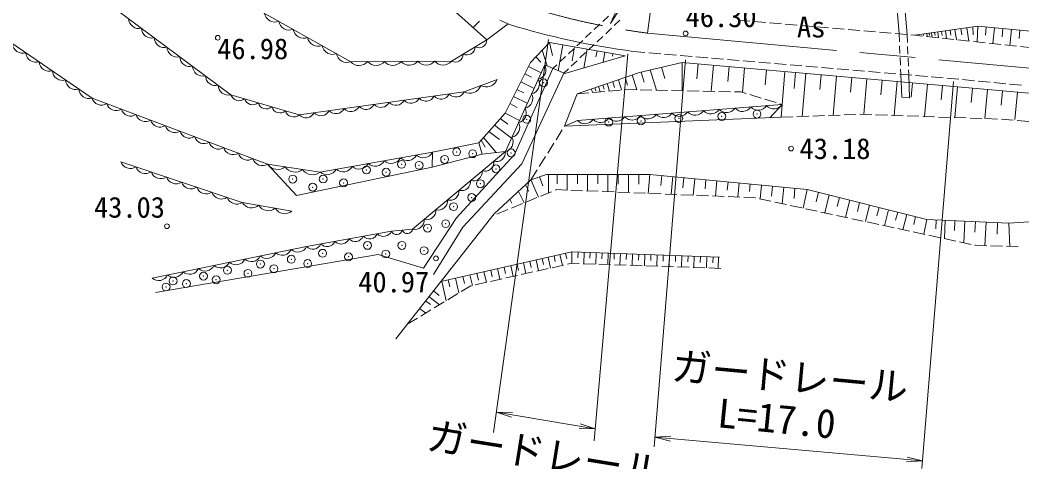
# Model space of a CAD drawing. Units: millimetres, scale not verified. Extents: x 40000 to 680000, y 20000 to 380000.
# Drawn here: x 244016 to 307417, y 263207 to 291182 of the extents above; entities that cross this region are included whole.
import ezdxf
from ezdxf.enums import TextEntityAlignment as Align

# ---------------------------------------------------------------- set-up
doc = ezdxf.new("R2010")
doc.units = ezdxf.units.MM
doc.header["$LTSCALE"] = 1000
doc.header["$PDMODE"] = 32
doc.header["$PDSIZE"] = 500
doc.linetypes.add('CHAIN', pattern=[18.5, 12, -1.5, 3.5, -1.5])
for name, color, linetype, lineweight in [('M-BGD', 7, 'Continuous', 13), ('M-BMK', 2, 'CHAIN', 13), ('M-STR-HTXT', 7, 'Continuous', 13)]:
    doc.layers.add(name, color=color, linetype=linetype, lineweight=lineweight)
doc.styles.add('ＭＳ ゴシック', font='')
doc.styles.get('ＭＳ ゴシック').set_extended_font_data('MS Gothic')

msp = doc.modelspace()

# ---------------------------------------------------------------- linework, layer by layer
at = {"layer": 'M-BGD'}
for p, q in [((283723, 290352), (286949, 314844)), ((245225, 295479), (257363, 286456)), ((273557, 289928), (269722, 293352)), ((299956, 292475), (300151, 290262)), ((240190, 291973), (248575, 286246)), ((258567, 292125), (264951, 288543)), ((299489, 292096), (299647, 290305)), ((273082, 291116), (272693, 290699)), ((274378, 291179), (274980, 290898)), ((281251, 291433), (280889, 291091)), ((281981, 291173), (281619, 290831)), ((289461, 291163), (290206, 291100)), ((290454, 291079), (291199, 291017)), ((273557, 289928), (274899, 290936)), ((280164, 290407), (279802, 290066)), ((280708, 290920), (280345, 290578)), ((281438, 290660), (281075, 290318)), ((291447, 290996), (292192, 290933)), ((292440, 290912), (293184, 290849)), ((293433, 290828), (294177, 290766)), ((294425, 290745), (295170, 290682)), ((295418, 290661), (296163, 290598)), ((296411, 290578), (297156, 290515)), ((297404, 290494), (298149, 290431)), ((298397, 290410), (299141, 290348)), ((300646, 290221), (304618, 290797)), ((301892, 290401), (301920, 290204)), ((302087, 290430), (302140, 290059)), ((302325, 290464), (302362, 290212)), ((302569, 290499), (302641, 290005)), ((302867, 290543), (302913, 290223)), ((303172, 290587), (303266, 289938)), ((303544, 290641), (303603, 290237)), ((303925, 290696), (304047, 289853)), ((304334, 290250), (304311, 290752)), ((304618, 290797), (304589, 289795)), ((304618, 290797), (312303, 290064)), ((305152, 290746), (305102, 290222)), ((305680, 290695), (305584, 289687)), ((306214, 290644), (306163, 290113)), ((306748, 290593), (306651, 289572)), ((307289, 290542), (307238, 290004)), ((271315, 288584), (273557, 289928)), ((276323, 288501), (277529, 289761)), ((277529, 289761), (282310, 288916)), ((277710, 288945), (277529, 289761)), ((279620, 289895), (279258, 289553)), ((280894, 290147), (280532, 289806)), ((299390, 290327), (300134, 290264)), ((299647, 290305), (299667, 289807)), ((300151, 290262), (300171, 289765)), ((300382, 290243), (300646, 290221)), ((300646, 290221), (301126, 290169)), ((301179, 290298), (301194, 290199)), ((301374, 290142), (302117, 290062)), ((301393, 290329), (301420, 290137)), ((301545, 290351), (301566, 290208)), ((301701, 290374), (301740, 290102)), ((302364, 290035), (303107, 289955)), ((303355, 289928), (304098, 289848)), ((304345, 289821), (305088, 289741)), ((277367, 288280), (277062, 289273)), ((278366, 289613), (278065, 287974)), ((279077, 289382), (278714, 289040)), ((279112, 289481), (278950, 288599)), ((279807, 289122), (279445, 288780)), ((279910, 289340), (279690, 288143)), ((280350, 289635), (279988, 289293)), ((280533, 289230), (280462, 288845)), ((281026, 289143), (280908, 288503)), ((282817, 289195), (283562, 289132)), ((283810, 289111), (284555, 289048)), ((299677, 289558), (299697, 289060)), ((300181, 289516), (300201, 289018)), ((305336, 289714), (306079, 289634)), ((306326, 289607), (307069, 289526)), ((307317, 289500), (308060, 289419)), ((264951, 288543), (271315, 288584)), ((274705, 285294), (276323, 288501)), ((276665, 288858), (276973, 288524)), ((278533, 288869), (278171, 288527)), ((282310, 288916), (278489, 287789)), ((279263, 288609), (278901, 288267)), ((281531, 289054), (281502, 288896)), ((285907, 288494), (283221, 287862)), ((284803, 289027), (285547, 288964)), ((285796, 288943), (286540, 288879)), ((312808, 286124), (285907, 288494)), ((285907, 288494), (285912, 286706)), ((286788, 288858), (287533, 288795)), ((287781, 288774), (288526, 288711)), ((288774, 288690), (289519, 288627)), ((289767, 288606), (290511, 288542)), ((290760, 288521), (291504, 288458)), ((299707, 288812), (299727, 288314)), ((300211, 288769), (300231, 288271)), ((274729, 282852), (277220, 288344)), ((275313, 282679), (277737, 288118)), ((276192, 288240), (276992, 287840)), ((278489, 287789), (277220, 288344)), ((277990, 288356), (277737, 288118)), ((278720, 288096), (278424, 287817)), ((283221, 287862), (279275, 286503)), ((283315, 287884), (283508, 287243)), ((283896, 288021), (284281, 286739)), ((284612, 288189), (284827, 287474)), ((286922, 288405), (286839, 287458)), ((287904, 288318), (287758, 286670)), ((288882, 288232), (288798, 287289)), ((289859, 288146), (289723, 286603)), ((291253, 288023), (291170, 287073)), ((291752, 288437), (292497, 288374)), ((292182, 285028), (292419, 287920)), ((292745, 288353), (293490, 288290)), ((293093, 287861), (293004, 286848)), ((293738, 288268), (294482, 288205)), ((294731, 288184), (295475, 288121)), ((295723, 288100), (296468, 288037)), ((296716, 288016), (297461, 287952)), ((297709, 287931), (298454, 287868)), ((298702, 287847), (299446, 287784)), ((299737, 288065), (299749, 287758)), ((300241, 288022), (300253, 287715)), ((272125, 286627), (274208, 287426)), ((275705, 287277), (276545, 286856)), ((278424, 287817), (275761, 282089)), ((275960, 287782), (276391, 287566)), ((281522, 287277), (281631, 286915)), ((281877, 287399), (282069, 286758)), ((282314, 287550), (282461, 287060)), ((282761, 287704), (283044, 286763)), ((293748, 287803), (293508, 285078)), ((294715, 287718), (294633, 286786)), ((295681, 287633), (295462, 285151)), ((296644, 287548), (296562, 286620)), ((297607, 287463), (297409, 285224)), ((298566, 287379), (298485, 286454)), ((299525, 287294), (299335, 285139)), ((299695, 287763), (300439, 287700)), ((299749, 287758), (299807, 286293)), ((300253, 287715), (300311, 286250)), ((300481, 287210), (300400, 286289)), ((300687, 287679), (301432, 287615)), ((301680, 287594), (302425, 287531)), ((302670, 287510), (303414, 287438)), ((303662, 287414), (304406, 287342)), ((304654, 287318), (305397, 287246)), ((305645, 287222), (306389, 287150)), ((261677, 285178), (272125, 286627)), ((275462, 286794), (275887, 286581)), ((280177, 286814), (280244, 286592)), ((280268, 286594), (281012, 286662)), ((280395, 286889), (280449, 286709)), ((280619, 286966), (280718, 286635)), ((280894, 287061), (280972, 286800)), ((281175, 287158), (281316, 286689)), ((281260, 286684), (282004, 286752)), ((282252, 286775), (282290, 286778)), ((282290, 286778), (282999, 286764)), ((283248, 286759), (283995, 286744)), ((284244, 286739), (284991, 286725)), ((285240, 286720), (285987, 286705)), ((286236, 286700), (286984, 286685)), ((287233, 286680), (287980, 286665)), ((288229, 286660), (288976, 286646)), ((289225, 286641), (289625, 286633)), ((289625, 286633), (289957, 286532)), ((301436, 287126), (301255, 285073)), ((302388, 287042), (302307, 286125)), ((303339, 286958), (303168, 285008)), ((304288, 286874), (304207, 285961)), ((305236, 286791), (305073, 284944)), ((306180, 286708), (306100, 285798)), ((306637, 287126), (307381, 287054)), ((307125, 286624), (306971, 284879)), ((248575, 286246), (259684, 282062)), ((257363, 286456), (261677, 285178)), ((275238, 286351), (276117, 285911)), ((279275, 286503), (278475, 284455)), ((279275, 286503), (280019, 286571)), ((290196, 286460), (290911, 286244)), ((291149, 286172), (291865, 285955)), ((299807, 286293), (300311, 286250)), ((275005, 285888), (275472, 285654)), ((279283, 284826), (292248, 285839)), ((292248, 285839), (291463, 284998)), ((292103, 285883), (292248, 285839)), ((273057, 283417), (274705, 285294)), ((274401, 284948), (274884, 284583)), ((274705, 285294), (275627, 284832)), ((278475, 284455), (292182, 285028)), ((278475, 284455), (279283, 284826)), ((292182, 285028), (292928, 285056)), ((293177, 285065), (293924, 285093)), ((294173, 285103), (294920, 285131)), ((295169, 285140), (295915, 285168)), ((296164, 285178), (296911, 285206)), ((297160, 285213), (297907, 285187)), ((298156, 285179), (298903, 285154)), ((299152, 285145), (299898, 285120)), ((300147, 285111), (300894, 285086)), ((301143, 285077), (301890, 285052)), ((302139, 285043), (302886, 285018)), ((303135, 285009), (303881, 284984)), ((304130, 284976), (304877, 284950)), ((305126, 284942), (305873, 284916)), ((306121, 284899), (306866, 284838)), ((307114, 284817), (307859, 284756)), ((273675, 284121), (274350, 283610)), ((274048, 284518), (275117, 283708)), ((277934, 283596), (278332, 284228)), ((278465, 284439), (278475, 284455)), ((273057, 283417), (270120, 282808)), ((273259, 282689), (273057, 283417)), ((273201, 283581), (273445, 283142)), ((273349, 283750), (274138, 282786)), ((263003, 281555), (270120, 282808)), ((268860, 277951), (274729, 282852)), ((270120, 282808), (270105, 281876)), ((273259, 282689), (274729, 282852)), ((277404, 282752), (277802, 283385)), ((250392, 282212), (258079, 279637)), ((270105, 281876), (273259, 282689)), ((271634, 278671), (275313, 282679)), ((276874, 281909), (277272, 282541)), ((259684, 282062), (263003, 281555)), ((261502, 280067), (259684, 282062)), ((270105, 281876), (261502, 280067)), ((275761, 282089), (272042, 278064)), ((276344, 281065), (276741, 281698)), ((274009, 278924), (276344, 281065)), ((276344, 281065), (277323, 281413)), ((276344, 281065), (276816, 279976)), ((276894, 281261), (277098, 280686)), ((277323, 281413), (283867, 281409)), ((277466, 281413), (277466, 280244)), ((278003, 281412), (278002, 280814)), ((278641, 281412), (278641, 280418)), ((279283, 281412), (279283, 280809)), ((279926, 281411), (279926, 280366)), ((280573, 281411), (280572, 280804)), ((281220, 281411), (281219, 280314)), ((281871, 281410), (281870, 280799)), ((282522, 281410), (282522, 280261)), ((283178, 281410), (283177, 280794)), ((283867, 281409), (283757, 280211)), ((283867, 281409), (293816, 280464)), ((284628, 281337), (284568, 280706)), ((285323, 281271), (285217, 280152)), ((286021, 281205), (285961, 280569)), ((286719, 281138), (286620, 280095)), ((287419, 281072), (287363, 280489)), ((288119, 281005), (288027, 280038)), ((288821, 280939), (288770, 280408)), ((289523, 280872), (289438, 279980)), ((275551, 280338), (275918, 279606)), ((275993, 280744), (276202, 280328)), ((277645, 280317), (276954, 280033)), ((277957, 280446), (277875, 280412)), ((278615, 280419), (277957, 280446)), ((279611, 280379), (278864, 280409)), ((280606, 280339), (279860, 280369)), ((281602, 280298), (280855, 280329)), ((282597, 280258), (281851, 280288)), ((283593, 280217), (282846, 280248)), ((290227, 280805), (290182, 280327)), ((290932, 280738), (290848, 279855)), ((291638, 280671), (291577, 280029)), ((292345, 280604), (292245, 279554)), ((293053, 280537), (292992, 279893)), ((293816, 280464), (293574, 279268)), ((293816, 280464), (301391, 278559)), ((294549, 280280), (294398, 279676)), ((258079, 279637), (261211, 279087)), ((275017, 279848), (275142, 279598)), ((276724, 279938), (276033, 279653)), ((284588, 280177), (283842, 280207)), ((285584, 280137), (284837, 280167)), ((286579, 280096), (285833, 280127)), ((287575, 280056), (286828, 280086)), ((288570, 280016), (287824, 280046)), ((289566, 279975), (288819, 280005)), ((290457, 279939), (289815, 279965)), ((290559, 279917), (290457, 279939)), ((291533, 279707), (290803, 279865)), ((292507, 279498), (291777, 279655)), ((295222, 280110), (294937, 278975)), ((295873, 279947), (295727, 279368)), ((296520, 279784), (296246, 278693)), ((297146, 279627), (297007, 279072)), ((274881, 279178), (274190, 278894)), ((275802, 279558), (275112, 279273)), ((293481, 279288), (292751, 279445)), ((294455, 279078), (293725, 279236)), ((295429, 278869), (294699, 279026)), ((297770, 279470), (297506, 278422)), ((298372, 279318), (298238, 278786)), ((298972, 279168), (298719, 278160)), ((299552, 279022), (299424, 278512)), ((267786, 271001), (274009, 278924)), ((269551, 275475), (271634, 278671)), ((273960, 278799), (273887, 278768)), ((296403, 278659), (295673, 278816)), ((297377, 278449), (296647, 278607)), ((298352, 278240), (297621, 278397)), ((300130, 278877), (299886, 277909)), ((300688, 278736), (300565, 278247)), ((301391, 278559), (301202, 277626)), ((301391, 278559), (306576, 278332)), ((301990, 278533), (301966, 277973)), ((302561, 278508), (302510, 277344)), ((303177, 278481), (303150, 277868)), ((303798, 278454), (303737, 277080)), ((304468, 278424), (304438, 277754)), ((305144, 278395), (305078, 276902)), ((305873, 278363), (305841, 277630)), ((306576, 278332), (313180, 278754)), ((306576, 278332), (306659, 276850)), ((262149, 276847), (267521, 277818)), ((267521, 277818), (268860, 277951)), ((272042, 278064), (270177, 275076)), ((299326, 278030), (298595, 278187)), ((300300, 277820), (299569, 277977)), ((301274, 277610), (300543, 277768)), ((302248, 277401), (301517, 277558)), ((303222, 277191), (302491, 277348)), ((304196, 276981), (303465, 277139)), ((252378, 274845), (262149, 276847)), ((270638, 274632), (278937, 276510)), ((278937, 276510), (278927, 275782)), ((278937, 276510), (288272, 276174)), ((279332, 276496), (279318, 276131)), ((279711, 276482), (279685, 275756)), ((280092, 276469), (280078, 276102)), ((280473, 276455), (280447, 275730)), ((280855, 276441), (280842, 276073)), ((304476, 276921), (304439, 276929)), ((305185, 276898), (304476, 276921)), ((306181, 276866), (305434, 276890)), ((307177, 276834), (306430, 276858)), ((252593, 273933), (266679, 276332)), ((266679, 276332), (269551, 275475)), ((275877, 275818), (276031, 275137)), ((276272, 275907), (276358, 275527)), ((276666, 275996), (276820, 275312)), ((277049, 276083), (277133, 275714)), ((277432, 276170), (277588, 275484)), ((277806, 276254), (277887, 275895)), ((278178, 276338), (278334, 275650)), ((278541, 276420), (278619, 276072)), ((281238, 276427), (281211, 275704)), ((281621, 276414), (281608, 276044)), ((282006, 276400), (281980, 275678)), ((282391, 276386), (282378, 276015)), ((282777, 276372), (282751, 275652)), ((283164, 276358), (283151, 275985)), ((283551, 276344), (283526, 275625)), ((283940, 276330), (283927, 275956)), ((284329, 276316), (284303, 275599)), ((284720, 276302), (284706, 275926)), ((285110, 276288), (285085, 275572)), ((285502, 276274), (285489, 275896)), ((285895, 276260), (285869, 275546)), ((286288, 276246), (286275, 275866)), ((286682, 276231), (286657, 275519)), ((287078, 276217), (287064, 275836)), ((287473, 276203), (287448, 275492)), ((287870, 276189), (287856, 275806)), ((288214, 276176), (288188, 275467)), ((273372, 275251), (273524, 274578)), ((273802, 275348), (273896, 274933)), ((274231, 275445), (274384, 274769)), ((274649, 275540), (274740, 275137)), ((275065, 275634), (275219, 274956)), ((275472, 275726), (275560, 275335)), ((275735, 275071), (276465, 275233)), ((276708, 275287), (277437, 275450)), ((277680, 275504), (278410, 275667)), ((278653, 275721), (278927, 275782)), ((278927, 275782), (279393, 275766)), ((279642, 275758), (280389, 275732)), ((280638, 275724), (281384, 275698)), ((281633, 275690), (282380, 275664)), ((282629, 275656), (283376, 275631)), ((283625, 275622), (284372, 275597)), ((284621, 275588), (285368, 275563)), ((285616, 275554), (286363, 275529)), ((286612, 275520), (287359, 275495)), ((287608, 275487), (288355, 275461)), ((270701, 274646), (270980, 273416)), ((271114, 274739), (271216, 274287)), ((271581, 274845), (271793, 273906)), ((272035, 274948), (272135, 274509)), ((272489, 275051), (272641, 274381)), ((272818, 274420), (273547, 274583)), ((272931, 275151), (273028, 274724)), ((273790, 274637), (274520, 274800)), ((274763, 274854), (275492, 275016)), ((270170, 274036), (270537, 273753)), ((271931, 273989), (272546, 274360)), ((272546, 274360), (272575, 274366)), ((269681, 273413), (269998, 273168)), ((269889, 273679), (270558, 273162)), ((270224, 272961), (270864, 273346)), ((271078, 273475), (271718, 273861)), ((269302, 272931), (269685, 272636)), ((269371, 272446), (270011, 272832)), ((268518, 271932), (269158, 272318))]:
    msp.add_line(p, q, dxfattribs=at)
for centre in [(286135, 290337), (256528, 290062), (292808, 283044), (253315, 278128), (270337, 276096)]:
    msp.add_circle(centre, 150, dxfattribs=at)
for centre, radius, start, end in [((251524, 291277), 635, 180.78961, 285.9599), ((260143, 291727), 673, 189.75491, 291.65023), ((261055, 291216), 673, 189.75491, 291.65023), ((252334, 290676), 635, 180.78961, 285.9599), ((261967, 290704), 673, 189.75491, 291.65023), ((289313, 337987), 49222, 253.07041, 262.4168), ((253143, 290074), 635, 180.78961, 285.9599), ((262879, 290192), 673, 189.75491, 291.65023), ((273051, 289924), 505, 241.41024, 0.4611), ((244185, 289720), 642, 183.40363, 287.92672), ((245023, 289148), 642, 183.40363, 287.92672), ((253952, 289473), 635, 180.78961, 285.9599), ((263791, 289681), 673, 189.75491, 291.65023), ((272304, 289476), 505, 241.41024, 0.4611), ((245862, 288575), 642, 183.40363, 287.92672), ((254761, 288871), 635, 180.78961, 285.9599), ((264703, 289169), 673, 189.75491, 291.65023), ((265478, 288987), 689, 220.05579, 320.68564), ((266539, 288994), 689, 220.05579, 320.68564), ((267600, 289000), 689, 220.05579, 320.68564), ((268661, 289007), 689, 220.05579, 320.68564), ((269721, 289014), 689, 220.05579, 320.68564), ((270782, 289021), 689, 220.05579, 320.68564), ((271557, 289028), 505, 241.41024, 0.4611), ((246701, 288002), 642, 183.40363, 287.92672), ((255571, 288270), 635, 180.78961, 285.9599), ((276664, 288045), 632, 282.87351, 28.32592), ((247539, 287429), 642, 183.40363, 287.92672), ((256380, 287668), 635, 180.78961, 285.9599), ((273508, 287693), 749, 242.87618, 339.12737), ((276249, 287129), 632, 282.87351, 28.32592), ((248378, 286856), 642, 183.40363, 287.92672), ((257189, 287067), 635, 180.78961, 285.9599), ((271604, 286895), 586, 222.98895, 332.79843), ((272467, 287293), 749, 242.87618, 339.12737), ((249167, 286414), 616, 195.90238, 302.82458), ((257875, 286599), 531, 195.55204, 311.43573), ((258738, 286343), 531, 195.55204, 311.43573), ((259600, 286087), 531, 195.55204, 311.43573), ((266855, 286236), 586, 222.98895, 332.79843), ((267805, 286368), 586, 222.98895, 332.79843), ((268755, 286500), 586, 222.98895, 332.79843), ((269705, 286631), 586, 222.98895, 332.79843), ((270654, 286763), 586, 222.98895, 332.79843), ((275834, 286214), 632, 282.87351, 28.32592), ((250093, 286066), 616, 195.90238, 302.82458), ((251019, 285717), 616, 195.90238, 302.82458), ((260463, 285832), 531, 195.55204, 311.43573), ((261326, 285576), 531, 195.55204, 311.43573), ((262106, 285578), 586, 222.98895, 332.79843), ((263056, 285709), 586, 222.98895, 332.79843), ((264005, 285841), 586, 222.98895, 332.79843), ((264955, 285973), 586, 222.98895, 332.79843), ((265905, 286104), 586, 222.98895, 332.79843), ((275419, 285299), 632, 282.87351, 28.32592), ((285736, 285709), 627, 221.52208, 327.41436), ((286734, 285787), 627, 221.52208, 327.41436), ((287731, 285865), 627, 221.52208, 327.41436), ((288728, 285943), 627, 221.52208, 327.41436), ((289726, 286021), 627, 221.52208, 327.41436), ((290723, 286099), 627, 221.52208, 327.41436), ((291720, 286177), 627, 221.52208, 327.41436), ((251944, 285368), 616, 195.90238, 302.82458), ((252870, 285020), 616, 195.90238, 302.82458), ((275003, 284383), 632, 282.87351, 28.32592), ((279752, 285241), 627, 221.52208, 327.41436), ((280750, 285319), 627, 221.52208, 327.41436), ((281747, 285397), 627, 221.52208, 327.41436), ((282744, 285475), 627, 221.52208, 327.41436), ((283742, 285553), 627, 221.52208, 327.41436), ((284739, 285631), 627, 221.52208, 327.41436), ((253796, 284671), 616, 195.90238, 302.82458), ((254722, 284322), 616, 195.90238, 302.82458), ((255647, 283974), 616, 195.90238, 302.82458), ((256573, 283625), 616, 195.90238, 302.82458), ((274588, 283468), 632, 282.87351, 28.32592), ((257499, 283277), 616, 195.90238, 302.82458), ((269541, 283122), 659, 228.4618, 331.49704), ((274148, 282802), 583, 254.80245, 4.92353), ((250997, 282422), 640, 199.12341, 303.83706), ((258425, 282928), 616, 195.90238, 302.82458), ((259350, 282579), 616, 195.90238, 302.82458), ((266490, 282586), 659, 228.4618, 331.49704), ((267507, 282764), 659, 228.4618, 331.49704), ((268524, 282943), 659, 228.4618, 331.49704), ((273414, 282189), 583, 254.80245, 4.92353), ((251958, 282100), 640, 199.12341, 303.83706), ((252919, 281778), 640, 199.12341, 303.83706), ((260313, 282476), 753, 213.32115, 309.31264), ((261419, 282307), 753, 213.32115, 309.31264), ((262526, 282138), 753, 213.32115, 309.31264), ((263440, 282049), 659, 228.4618, 331.49704), ((264457, 282228), 659, 228.4618, 331.49704), ((265473, 282407), 659, 228.4618, 331.49704), ((272681, 281577), 583, 254.80245, 4.92353), ((253879, 281456), 640, 199.12341, 303.83706), ((254840, 281134), 640, 199.12341, 303.83706), ((271947, 280964), 583, 254.80245, 4.92353), ((255801, 280812), 640, 199.12341, 303.83706), ((256762, 280490), 640, 199.12341, 303.83706), ((271214, 280352), 583, 254.80245, 4.92353), ((257723, 280168), 640, 199.12341, 303.83706), ((258677, 279978), 688, 209.69493, 310.39658), ((270480, 279739), 583, 254.80245, 4.92353), ((259721, 279795), 688, 209.69493, 310.39658), ((260765, 279611), 688, 209.69493, 310.39658), ((269746, 279126), 583, 254.80245, 4.92353), ((269013, 278514), 583, 254.80245, 4.92353), ((267022, 278023), 540, 222.83934, 337.64493), ((267846, 277953), 352, 202.64171, 348.74523), ((268515, 278020), 352, 202.64171, 348.74523), ((263440, 277376), 540, 222.83934, 337.64493), ((264336, 277538), 540, 222.83934, 337.64493), ((265231, 277700), 540, 222.83934, 337.64493), ((266127, 277861), 540, 222.83934, 337.64493), ((259631, 276714), 624, 228.49458, 334.66052), ((260608, 276914), 624, 228.49458, 334.66052), ((261585, 277114), 624, 228.49458, 334.66052), ((262545, 277214), 540, 222.83934, 337.64493), ((256700, 276113), 624, 228.49458, 334.66052), ((257677, 276313), 624, 228.49458, 334.66052), ((258654, 276514), 624, 228.49458, 334.66052), ((253769, 275513), 624, 228.49458, 334.66052), ((254746, 275713), 624, 228.49458, 334.66052), ((255723, 275913), 624, 228.49458, 334.66052), ((252792, 275313), 624, 228.49458, 334.66052)]:
    msp.add_arc(centre, radius, start, end, dxfattribs=at)
for p in [(277142, 287207), (288423, 285082), (290650, 285228), (276078, 284898), (281268, 284724), (283315, 284800), (285708, 284955), (271645, 282834), (272658, 282720), (275093, 282772), (268162, 282048), (269266, 281983), (270884, 282357), (265939, 281689), (267183, 281545), (274133, 281761), (261271, 281111), (263197, 281120), (264488, 280876), (273145, 280819), (262541, 280600), (271451, 279369), (272597, 279946), (270950, 278290), (269806, 278012), (266001, 276917), (268180, 276916), (263161, 276416), (264801, 276193), (267156, 276371), (269582, 276584), (259226, 275731), (261181, 276041), (262216, 275763), (255625, 274969), (257137, 275343), (258439, 275146), (260080, 275435), (253256, 274283), (253702, 274665), (254545, 274500), (256425, 274740)]:
    msp.add_point(p, dxfattribs=at)
at = {"layer": 'M-BMK'}
msp.add_line((283723, 290352), (316590, 287347), dxfattribs=at)
msp.add_arc((289600, 334966), 45000, 243.51479, 262.49512, dxfattribs=at)
at = {"layer": 'M-STR-HTXT'}
for p, q in [((281388, 290960), (281802, 291882)), ((277458, 289946), (273982, 265062)), ((282478, 289051), (280346, 264545)), ((286132, 288668), (284143, 264158)), ((303076, 287293), (301088, 262783)), ((274164, 266366), (280412, 265310)), ((274164, 266366), (275125, 266052)), ((274164, 266366), (275175, 266347)), ((280412, 265310), (279401, 265329)), ((280412, 265310), (279451, 265625)), ((284193, 264768), (285202, 264830)), ((284193, 264768), (301127, 263272)), ((284193, 264768), (285176, 264531)), ((301127, 263272), (300118, 263210)), ((301127, 263272), (300144, 263509))]:
    msp.add_line(p, q, dxfattribs=at)
msp.add_lwpolyline([(281388, 290960), (296687, 314772), (307487, 314772)], dxfattribs=at)

# ---------------------------------------------------------------- texts
at = {"layer": 'M-BGD', "style": 'ＭＳ ゴシック'}
for s, p in [('46.30', (286135, 290337)), ('As', (293178, 289685)), ('46.98', (256494, 288307)), ('43.18', (293341, 281986)), ('43.03', (248696, 278274)), ('40.97', (265421, 273546))]:
    msp.add_text(s, height=1320, dxfattribs=at).set_placement(p, align=Align.BOTTOM_LEFT)
at = {"layer": 'M-STR-HTXT', "style": 'ＭＳ ゴシック'}
for s, rotation, p in [('ガードレール', 354.688, (285140, 267859)), ('L=17.0', 354.338, (288035, 264867)), ('ガードレール', 350.826, (269585, 263480))]:
    msp.add_text(s, height=1833, rotation=rotation, dxfattribs=at).set_placement(p, align=Align.BOTTOM_LEFT)

doc.saveas('drawing.dxf')
